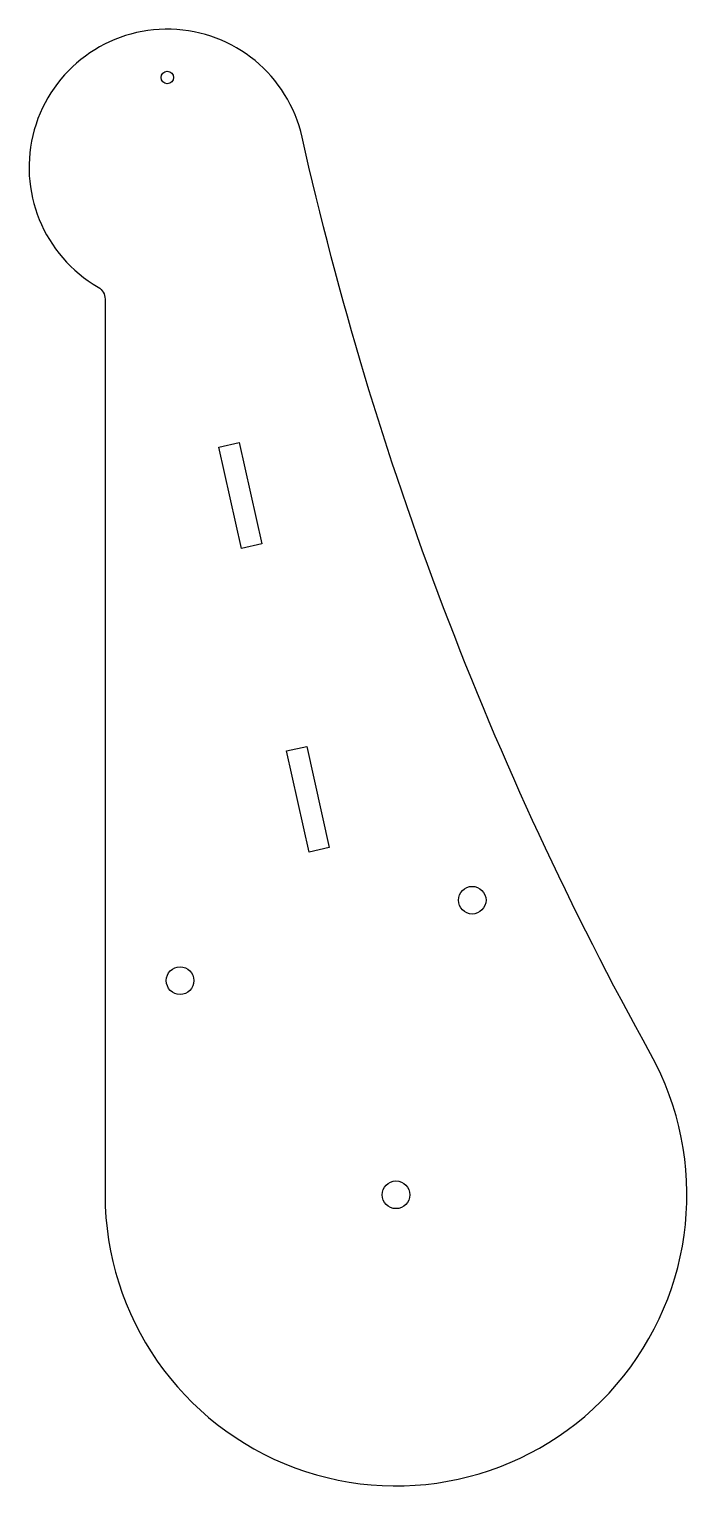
# Model space of a CAD drawing. Header units: millimetres. Extents: x 166 to 261, y -193 to 18.
import ezdxf

# ---------------------------------------------------------------- set-up
doc = ezdxf.new("R2010")
doc.units = ezdxf.units.MM
doc.layers.get('0').update_dxf_attribs({"linetype": 'CONTINUOUS'})

msp = doc.modelspace()

# ---------------------------------------------------------------- linework, layer by layer
msp.add_lwpolyline([(176.88, -21.42), (176.88, -150.96, 1.291231), (255.81, -130.56, -0.071281), (205.39, 2.02, 1.530086), (175.88, -19.69, -0.267944)], format="xyb", close=True)
for points in [[(196.28, -42.17), (199.55, -56.81), (196.62, -57.47), (193.36, -42.83)], [(209.33, -100.74), (206.4, -101.39), (203.14, -86.75), (206.07, -86.1)]]:
    msp.add_lwpolyline(points, close=True)
for centre, radius in [((185.88, 10.63), 0.9), ((230.01, -108.35), 2), ((187.73, -119.98), 2), ((218.98, -150.96), 2)]:
    msp.add_circle(centre, radius)

doc.saveas('drawing.dxf')
